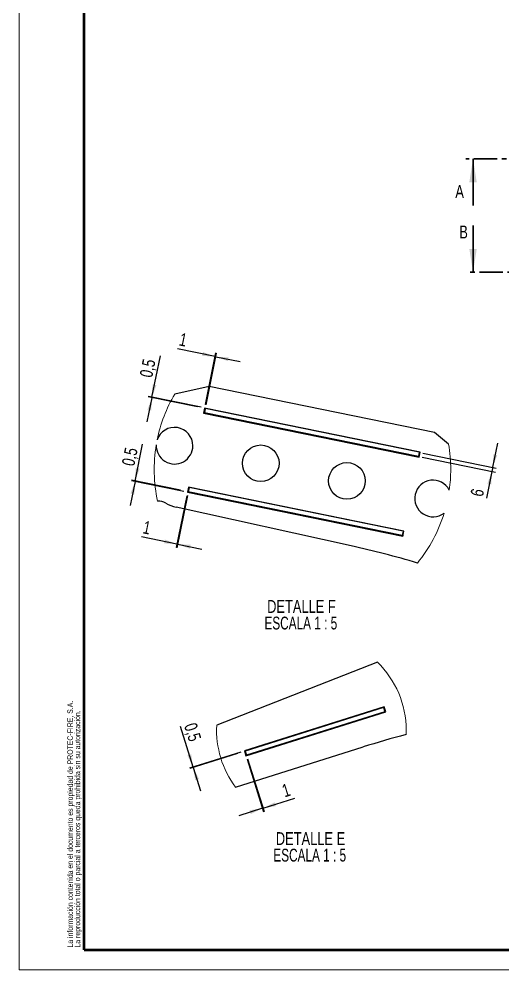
# Model space of a CAD drawing. Header units: millimetres. Extents: x 0 to 1847, y 0 to 674.
# Drawn here: x 0 to 132.1, y 0 to 259.4 of the extents above; entities that cross this region are included whole.
import ezdxf

# ---------------------------------------------------------------- set-up
doc = ezdxf.new("R2010")
doc.units = ezdxf.units.MM
doc.linetypes.add('CENTER', pattern=[10.16, 6.35, -1.27, 1.27, -1.27])
doc.layers.add('FORMATO', color=7, linetype='Continuous')
doc.styles.add('SLDTEXTSTYLE0', font='TXT', dxfattribs={"width": 0.75})
doc.styles.add('SLDTEXTSTYLE2', font='TXT', dxfattribs={"width": 0.6875})
doc.dimstyles.new('SLDDIMSTYLE3', dxfattribs={"dimtxt": 3.5, "dimasz": 3.5, "dimexe": 0, "dimexo": 0.0625, "dimgap": 0.875, "dimtad": 1, "dimdec": 1, "dimlfac": 5, "dimrnd": 1e-09, "dimzin": 12, "dimdsep": 46, "dimtxsty": 'SLDTEXTSTYLE0', "dimsah": 1, "dimcen": 0.09, "dimadec": 0, "dimazin": 3, "dimtfac": 1, "dimtdec": 1, "dimtmove": 0, "dimatfit": 0, "dimfxl": 1, "dimfrac": 2, "dimtolj": 1, "dimtzin": 12, "dimarcsym": 0})
doc.dimstyles.new('SLDDIMSTYLE5', dxfattribs={"dimtxt": 3.5, "dimasz": 3.5, "dimexe": 0, "dimexo": 0.0625, "dimgap": 0.875, "dimtad": 1, "dimdec": 1, "dimlfac": 5, "dimrnd": 1e-09, "dimdsep": 46, "dimtxsty": 'SLDTEXTSTYLE0', "dimsah": 1, "dimcen": 0.09, "dimadec": 0, "dimazin": 2, "dimtfac": 1, "dimtdec": 1, "dimtmove": 0, "dimatfit": 0, "dimfxl": 1, "dimfrac": 2, "dimtolj": 1, "dimtzin": 12, "dimarcsym": 0})

# ---------------------------------------------------------------- blocks, each defined once
blk = doc.blocks.new('SW_NOTE_0_1')
at = {"layer": 'FORMATO', "color": 0, "char_height": 1.5, "attachment_point": 1, "rotation": 90, "style": 'SLDTEXTSTYLE0'}
for s, insert in [('La información contenida en el documento es propiedad de PROTEC-FIRE, S.A.', (-1.93, 0)), ('La reproducción total o parcial a terceros queda prohibida sin su autorización.', (0.07, 0))]:
    blk.add_mtext(s, dxfattribs=dict(at, insert=insert))
blk = doc.blocks.new('_D_11')
at = {"layer": 'FORMATO', "color": 7, "transparency": 16777216}
for p, q in [((62.21, 57.46), (66.71, 43.14)), ((62.37, 57.62), (66.9, 43.2)), ((66.6, 44.15), (75.25, 46.87)), ((66.6, 44.15), (66.41, 44.09)), ((66.41, 44.09), (59.99, 42.07))]:
    blk.add_line(p, q, dxfattribs=at)
for points in [[(66.6, 44.15), (70.1, 44.69), (69.78, 45.72)], [(66.41, 44.09), (62.91, 43.56), (63.23, 42.53)]]:
    blk.add_solid(points, dxfattribs=at)
at = {"layer": 'FORMATO', "color": 7, "transparency": 16777216, "insert": (71.42, 50.4), "char_height": 3.5, "attachment_point": 1, "rotation": 17.4605, "style": 'SLDTEXTSTYLE0'}
blk.add_mtext('1', dxfattribs=at)
blk = doc.blocks.new('_D_12')
at = {"layer": 'FORMATO', "color": 7, "transparency": 16777216}
for p, q in [((47.5, 55.35), (44.04, 66.37)), ((60.53, 59.45), (46.55, 55.05)), ((59.61, 59.05), (46.58, 54.96)), ((47.53, 55.26), (47.5, 55.35)), ((47.53, 55.26), (49.55, 48.84))]:
    blk.add_line(p, q, dxfattribs=at)
for points in [[(47.5, 55.35), (46.97, 58.85), (45.94, 58.53)], [(47.53, 55.26), (48.07, 51.76), (49.1, 52.08)]]:
    blk.add_solid(points, dxfattribs=at)
at = {"layer": 'FORMATO', "color": 7, "transparency": 16777216, "insert": (48.34, 67.72), "char_height": 3.5, "attachment_point": 1, "rotation": 287.4605, "style": 'SLDTEXTSTYLE0'}
blk.add_mtext('0,5', dxfattribs=at)
blk = doc.blocks.new('SW_NOTE_0_15')
at = {"layer": 'FORMATO', "color": 0, "char_height": 3.5, "attachment_point": 2}
for s, insert, style in [('DETALLE E', (10.77, 4.51), 'SLDTEXTSTYLE0'), ('ESCALA 1 : 5', (10.56, -0.01), 'SLDTEXTSTYLE2')]:
    blk.add_mtext(s, dxfattribs=dict(at, insert=insert, style=style))
blk = doc.blocks.new('_D_13')
at = {"layer": 'FORMATO', "color": 7, "transparency": 16777216}
for p, q in [((129.25, 137.11), (130.6, 143.7)), ((110.2, 141), (130.23, 136.91)), ((109.96, 139.82), (129.99, 135.73)), ((129.01, 135.93), (127.54, 128.7)), ((129.25, 137.11), (129.01, 135.93))]:
    blk.add_line(p, q, dxfattribs=at)
for points in [[(129.25, 137.11), (130.48, 140.43), (129.43, 140.64)], [(129.01, 135.93), (127.79, 132.61), (128.84, 132.39)]]:
    blk.add_solid(points, dxfattribs=at)
at = {"layer": 'FORMATO', "color": 7, "transparency": 16777216, "insert": (123.12, 129.6), "char_height": 3.5, "attachment_point": 1, "rotation": 78.4605, "style": 'SLDTEXTSTYLE0'}
blk.add_mtext('6', dxfattribs=at)
blk = doc.blocks.new('_D_14')
at = {"layer": 'FORMATO', "color": 7, "transparency": 16777216}
for p, q in [((53.52, 167.3), (43.28, 169.39)), ((50.85, 154.24), (53.72, 168.28)), ((51.03, 154.1), (53.92, 168.24)), ((53.52, 167.3), (53.72, 167.26)), ((53.72, 167.26), (60.31, 165.92))]:
    blk.add_line(p, q, dxfattribs=at)
for points in [[(53.52, 167.3), (50.2, 168.53), (49.98, 167.48)], [(53.72, 167.26), (57.04, 166.04), (57.25, 167.09)]]:
    blk.add_solid(points, dxfattribs=at)
at = {"layer": 'FORMATO', "color": 7, "transparency": 16777216, "insert": (44.19, 173.81), "char_height": 3.5, "attachment_point": 1, "rotation": 348.4605, "style": 'SLDTEXTSTYLE0'}
blk.add_mtext('1', dxfattribs=at)
blk = doc.blocks.new('_D_15')
at = {"layer": 'FORMATO', "color": 7, "transparency": 16777216}
for p, q in [((36.28, 156.19), (38.59, 167.51)), ((36.26, 156.09), (34.91, 149.5)), ((48.67, 153.56), (35.28, 156.29)), ((49.67, 153.46), (35.3, 156.39)), ((36.26, 156.09), (36.28, 156.19))]:
    blk.add_line(p, q, dxfattribs=at)
for points in [[(36.28, 156.19), (37.51, 159.51), (36.45, 159.73)], [(36.26, 156.09), (35.03, 152.77), (36.09, 152.56)]]:
    blk.add_solid(points, dxfattribs=at)
at = {"layer": 'FORMATO', "color": 7, "transparency": 16777216, "insert": (32.88, 162.08), "char_height": 3.5, "attachment_point": 1, "rotation": 78.4605, "style": 'SLDTEXTSTYLE0'}
blk.add_mtext('0,5', dxfattribs=at)
blk = doc.blocks.new('_D_16')
at = {"layer": 'FORMATO', "color": 7, "transparency": 16777216}
for p, q in [((45.77, 129.35), (42.88, 115.2)), ((45.99, 129.41), (43.08, 115.16)), ((43.08, 116.18), (33.39, 118.15)), ((43.28, 116.14), (43.08, 116.18)), ((43.28, 116.14), (49.87, 114.79))]:
    blk.add_line(p, q, dxfattribs=at)
for points in [[(43.08, 116.18), (39.76, 117.4), (39.54, 116.35)], [(43.28, 116.14), (46.6, 114.91), (46.81, 115.96)]]:
    blk.add_solid(points, dxfattribs=at)
at = {"layer": 'FORMATO', "color": 7, "transparency": 16777216, "insert": (34.29, 122.57), "char_height": 3.5, "attachment_point": 1, "rotation": 348.4605, "style": 'SLDTEXTSTYLE0'}
blk.add_mtext('1', dxfattribs=at)
blk = doc.blocks.new('_D_17')
at = {"layer": 'FORMATO', "color": 7, "transparency": 16777216}
for p, q in [((31.67, 133.35), (33.71, 143.37)), ((31.65, 133.25), (30.3, 126.66)), ((44.99, 130.53), (30.67, 133.45)), ((44.03, 130.83), (30.69, 133.55)), ((31.67, 133.35), (31.65, 133.25))]:
    blk.add_line(p, q, dxfattribs=at)
for points in [[(31.67, 133.35), (32.89, 136.67), (31.84, 136.89)], [(31.65, 133.25), (30.42, 129.93), (31.47, 129.72)]]:
    blk.add_solid(points, dxfattribs=at)
at = {"layer": 'FORMATO', "color": 7, "transparency": 16777216, "insert": (28, 137.94), "char_height": 3.5, "attachment_point": 1, "rotation": 78.4605, "style": 'SLDTEXTSTYLE0'}
blk.add_mtext('0,5', dxfattribs=at)
blk = doc.blocks.new('SW_NOTE_0_16')
at = {"layer": 'FORMATO', "color": 0, "char_height": 3.5, "attachment_point": 2}
for s, insert, style in [('DETALLE F', (10.61, 4.51), 'SLDTEXTSTYLE0'), ('ESCALA 1 : 5', (10.44, -0.01), 'SLDTEXTSTYLE2')]:
    blk.add_mtext(s, dxfattribs=dict(at, insert=insert, style=style))

msp = doc.modelspace()

# ---------------------------------------------------------------- linework, layer by layer
at = {"color": 7, "linetype": 'Continuous', "lineweight": 18}
for p, q in [((0, 420), (0, 0)), ((0, 0), (594, 0))]:
    msp.add_line(p, q, dxfattribs=at)
at = {"color": 7, "linetype": 'CENTER', "lineweight": 35}
for p, q in [((292.996, 221.211), (121.876, 221.211)), ((294.532, 190.334), (121.876, 190.334))]:
    msp.add_line(p, q, dxfattribs=at)
at = {"color": 7, "linetype": 'Continuous', "lineweight": 35}
for p, q in [((123.876, 208.511), (123.876, 221.211)), ((123.876, 203.034), (123.876, 190.334))]:
    msp.add_line(p, q, dxfattribs=at)
at = {"color": 7, "linetype": 'Continuous', "lineweight": 25}
for p, q in [((51.852, 159.136), (42.485, 157.066)), ((113.369, 146.575), (51.852, 159.136)), ((50.652, 153.257), (50.371, 151.885)), ((50.827, 153.119), (50.587, 151.943)), ((50.632, 153.159), (50.827, 153.119)), ((109.439, 141.254), (50.652, 153.257)), ((109.223, 141.196), (50.827, 153.119)), ((50.371, 151.885), (109.159, 139.883)), ((50.391, 151.983), (50.587, 151.943)), ((108.983, 140.021), (50.587, 151.943)), ((117.207, 143.408), (113.369, 146.575)), ((109.223, 141.196), (108.983, 140.021)), ((109.159, 139.883), (109.439, 141.254)), ((109.223, 141.196), (109.419, 141.156)), ((108.983, 140.021), (109.179, 139.981)), ((46.251, 131.702), (45.971, 130.33)), ((45.971, 130.33), (104.758, 118.327)), ((45.991, 130.428), (46.186, 130.388)), ((46.427, 131.564), (46.186, 130.388)), ((104.582, 118.465), (46.186, 130.388)), ((46.231, 131.604), (46.427, 131.564)), ((105.038, 119.699), (46.251, 131.702)), ((104.822, 119.641), (46.427, 131.564)), ((90.666, 115.659), (42.913, 126.213)), ((104.822, 119.641), (104.582, 118.465)), ((104.758, 118.327), (105.038, 119.699)), ((104.822, 119.641), (105.018, 119.601)), ((104.582, 118.465), (104.778, 118.425)), ((97.776, 83.96), (53.943, 66.729)), ((99.644, 71.752), (61.487, 59.75)), ((99.483, 71.596), (61.708, 59.714)), ((61.907, 58.414), (100.064, 70.416)), ((99.843, 70.452), (62.068, 58.57)), ((99.483, 71.596), (99.674, 71.656)), ((99.483, 71.596), (99.843, 70.452)), ((100.064, 70.416), (99.644, 71.752)), ((99.843, 70.452), (100.034, 70.512)), ((59.085, 49.874), (93.896, 60.824)), ((61.487, 59.75), (61.907, 58.414)), ((61.517, 59.654), (61.708, 59.714)), ((61.708, 59.714), (62.068, 58.57)), ((61.877, 58.51), (62.068, 58.57))]:
    msp.add_line(p, q, dxfattribs=at)
for centre in [(65.947, 138.193), (89.462, 133.392)]:
    msp.add_circle(centre, 5, dxfattribs=at)
at = {"color": 7, "linetype": 'Continuous', "lineweight": 18}
for centre, radius, start, end in [((77.34, 136.528), 40.456, 149.49146, 168.54733), ((77.34, 136.528), 40.456, 170.48421, 192.38497), ((77.341, 136.528), 40.455, 359.99994, 9.79123), ((77.34, 136.528), 40.456, 352.01688, 360), ((77.34, 136.528), 40.456, 320.83842, 342.88064), ((79.771, 65.396), 25.861, 359.99999, 45.87503), ((79.771, 65.396), 25.862, 177.04597, 216.88351), ((79.783, 65.396), 25.849, 357.35251, 0.00063)]:
    msp.add_arc(centre, radius, start, end, dxfattribs=at)
at = {"color": 7, "linetype": 'Continuous', "lineweight": 25}
for centre, radius, start, end in [((42.436, 142.996), 4.997, 359.96793, 161.75747), ((42.434, 142.992), 4.998, 177.42778, 0.02347), ((112.975, 128.594), 4.998, 27.59377, 307.30362), ((38.138, 124.182), 3.682, 59.28775, 94.86165), ((45.071, 135.977), 10, 239.65222, 257.53673), ((35.69, -133.46), 255.113, 73.36802, 77.55531), ((168.615, -176.174), 248.497, 104.68868, 107.49872)]:
    msp.add_arc(centre, radius, start, end, dxfattribs=at)
at = {"color": 7, "linetype": 'Continuous', "lineweight": 35}
for points in [[(123.876, 221.211), (122.86, 214.861), (124.892, 214.861)], [(123.876, 190.334), (124.892, 196.684), (122.86, 196.684)]]:
    msp.add_solid(points, dxfattribs=at)
at = {"layer": 'FORMATO', "color": 7, "lineweight": 50}
for q in [(17.784, 416.047), (587.968, 5.5)]:
    msp.add_line((17.784, 5.5), q, dxfattribs=at)

# ---------------------------------------------------------------- block references
at = {"layer": 'FORMATO'}
for name, p in [('SW_NOTE_0_16', (66.452, 96.381)), ('SW_NOTE_0_1', (15.121, 6.111)), ('SW_NOTE_0_15', (68.76, 33.082))]:
    msp.add_blockref(name, p, dxfattribs=at)

# ---------------------------------------------------------------- texts
at = {"color": 7, "linetype": 'Continuous', "char_height": 3.5, "attachment_point": 1, "style": 'SLDTEXTSTYLE0'}
for s, insert in [('A', (119.047, 214.069)), ('B', (120.127, 203.034))]:
    msp.add_mtext(s, dxfattribs=dict(at, insert=insert))

# ---------------------------------------------------------------- dimensions: what is measured, and where the dimension line sits
at = {"layer": 'FORMATO', "color": 7}
for base, p1, p2, angle, dimstyle, picture, middle in [((53.716, 167.264), (50.652, 153.257), (50.827, 153.119), 348.46049, 'SLDDIMSTYLE3', '_D_14', (44.55, 169.136)), ((36.279, 156.191), (49.652, 153.359), (50.652, 153.257), 78.46049, 'SLDDIMSTYLE5', '_D_15', (37.944, 164.346)), ((31.645, 133.255), (45.011, 130.628), (45.971, 130.33), 78.46049, 'SLDDIMSTYLE5', '_D_17', (33.064, 140.201)), ((129.014, 135.931), (109.223, 141.196), (108.983, 140.021), 78.46049, 'SLDDIMSTYLE3', '_D_13', (127.796, 129.968)), ((43.081, 116.176), (46.186, 130.388), (45.971, 130.33), 348.46049, 'SLDDIMSTYLE3', '_D_16', (34.658, 117.895)), ((47.505, 55.352), (60.563, 59.354), (61.487, 59.75), 287.46049, 'SLDDIMSTYLE5', '_D_12', (45.01, 63.284)), ((66.412, 44.092), (62.068, 58.57), (61.907, 58.414), 17.46049, 'SLDDIMSTYLE3', '_D_11', (74.012, 46.482))]:
    dim = msp.add_linear_dim(base=base, p1=p1, p2=p2, angle=angle, dimstyle=dimstyle, dxfattribs=at)
    dim.commit()
    dim.dimension.update_dxf_attribs({"geometry": picture, "text_midpoint": middle, "dimtype": 160})

doc.saveas('drawing.dxf')
